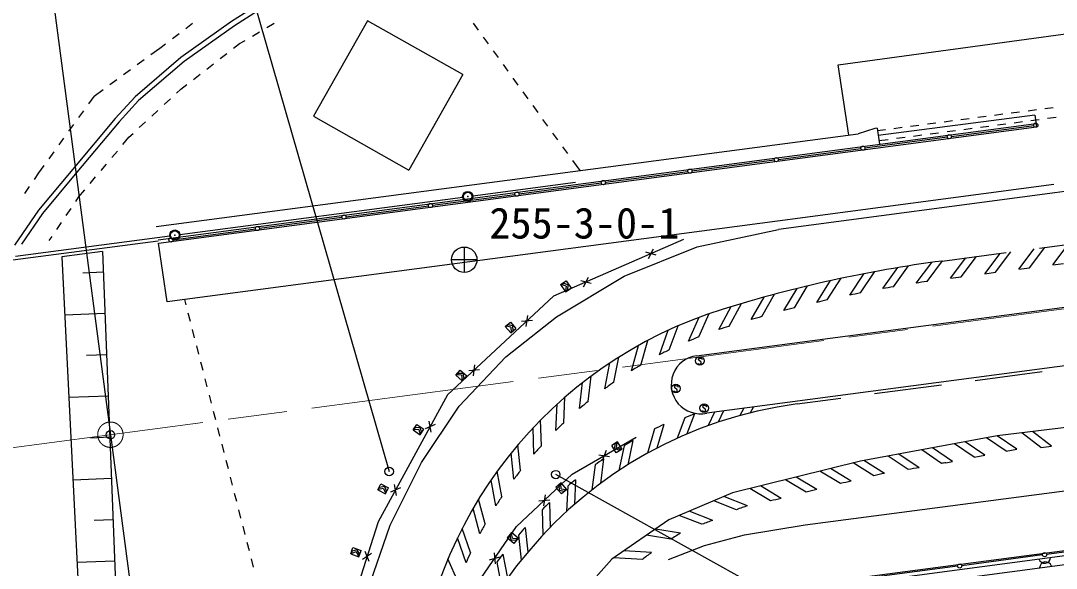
# Model space of a CAD drawing. Units: millimetres at full size, sheet at 1:1000; details may follow other scales. Extents: x 40000 to 680000, y 20000 to 380000.
# Drawn here: x 88460 to 149654, y 288262 to 320625 of the extents above; entities that cross this region are included whole.
import ezdxf
from ezdxf.enums import TextEntityAlignment as Align

# ---------------------------------------------------------------- set-up
doc = ezdxf.new("R2010")
doc.units = ezdxf.units.MM
doc.header["$LTSCALE"] = 1000
doc.header["$PDMODE"] = 32
doc.header["$PDSIZE"] = 500
doc.linetypes.add('CHAIN', pattern=[18.5, 12, -1.5, 3.5, -1.5])
for name, color, linetype, lineweight in [('M-BGD', 7, 'Continuous', 25), ('M-BMK', 2, 'CHAIN', 13), ('M-BMK-OTRS', 5, 'Continuous', 25), ('M-BMK-ROW', 30, 'Continuous', 25), ('M-BMK-SRVR', 3, 'Continuous', 25), ('M-STR-STRC', 7, 'Continuous', 25)]:
    doc.layers.add(name, color=color, linetype=linetype, lineweight=lineweight)
doc.layers.add('M-OTRS', color=6, linetype='Continuous')
doc.styles.add('ＭＳ ゴシック', font='')
doc.styles.get('ＭＳ ゴシック').set_extended_font_data('MS Gothic')

msp = doc.modelspace()

# ---------------------------------------------------------------- linework, layer by layer
at = {"layer": 'M-BGD'}
for p, q in [((104214, 322678), (100918, 320571)), ((104370, 322421), (101086, 320322)), ((100918, 320571), (97931, 318455)), ((101086, 320322), (98116, 318218)), ((98617, 320454), (98218, 320152)), ((103012, 320220), (103443, 320473)), ((108947, 320617), (105764, 314976)), ((108947, 320617), (105764, 314976)), ((114582, 317438), (108947, 320617)), ((115204, 320470), (115497, 320065)), ((97820, 319850), (97421, 319549)), ((101398, 319277), (101717, 319463)), ((102148, 319715), (102580, 319968)), ((115790, 319660), (116082, 319254)), ((136773, 318024), (150492, 319879)), ((96682, 318990), (96151, 318601)), ((97022, 319247), (96682, 318990)), ((101039, 318997), (101398, 319277)), ((116375, 318849), (116668, 318444)), ((97931, 318455), (95219, 316128)), ((95747, 318306), (95343, 318011)), ((98116, 318218), (95415, 315900)), ((100249, 318384), (100644, 318690)), ((94939, 317716), (94536, 317422)), ((99459, 317770), (99854, 318077)), ((116961, 318038), (117254, 317633)), ((137386, 313865), (136773, 318024)), ((94132, 317127), (93728, 316832)), ((98669, 317157), (99064, 317463)), ((114582, 317438), (111398, 311797)), ((117546, 317228), (117839, 316822)), ((93324, 316537), (92792, 316149)), ((97670, 316343), (97915, 316571)), ((97915, 316571), (98275, 316850)), ((118132, 316417), (118425, 316012)), ((92478, 315713), (92792, 316149)), ((94042, 314848), (95219, 316128)), ((95415, 315900), (94272, 314655)), ((96936, 315664), (97303, 316004)), ((91893, 314902), (92186, 315308)), ((96202, 314984), (96569, 315324)), ((118718, 315606), (119010, 315201)), ((147488, 315223), (146993, 315157)), ((148480, 315354), (147984, 315288)), ((149471, 315484), (148975, 315419)), ((94042, 314848), (91544, 311860)), ((94272, 314655), (91774, 311668)), ((95469, 314305), (95836, 314644)), ((96573, 307666), (148459, 314556)), ((105764, 314976), (111398, 311797)), ((119303, 314796), (119596, 314390)), ((148394, 315052), (139136, 313836)), ((142531, 314569), (142036, 314504)), ((143523, 314700), (143027, 314634)), ((144514, 314831), (144018, 314765)), ((145505, 314961), (145010, 314896)), ((146497, 315092), (146001, 315027)), ((147658, 314640), (147162, 314575)), ((148649, 314771), (148154, 314705)), ((148394, 315052), (148485, 314358)), ((149641, 314901), (149145, 314836)), ((91308, 314091), (91601, 314497)), ((94857, 313738), (95102, 313965)), ((96467, 308468), (137948, 313939)), ((96599, 307468), (148485, 314358)), ((119889, 313985), (120181, 313580)), ((138930, 314248), (137948, 313939)), ((139079, 314267), (138930, 314248)), ((139079, 314267), (139203, 313327)), ((139557, 314177), (139099, 314116)), ((140548, 314307), (140053, 314242)), ((141540, 314438), (141044, 314373)), ((142701, 313986), (142205, 313921)), ((143692, 314117), (143197, 314052)), ((143458, 313787), (148321, 314432)), ((144684, 314248), (144188, 314182)), ((145675, 314378), (145180, 314313)), ((146667, 314509), (146171, 314444)), ((90723, 313280), (91016, 313686)), ((94492, 313303), (94857, 313738)), ((138348, 313108), (143210, 313754)), ((139727, 313594), (139177, 313521)), ((140718, 313725), (140222, 313659)), ((141710, 313855), (141214, 313790)), ((90138, 312469), (90430, 312875)), ((93849, 312538), (94170, 312921)), ((120474, 313175), (120767, 312769)), ((133237, 312430), (138100, 313075)), ((93206, 311772), (93527, 312155)), ((121060, 312364), (121490, 311768)), ((128127, 311752), (132989, 312397)), ((89269, 311245), (89531, 311628)), ((91544, 311860), (89512, 309421)), ((89531, 311628), (89845, 312064)), ((91774, 311668), (89752, 309240)), ((123016, 311073), (127879, 311719)), ((92563, 311006), (92884, 311389)), ((117906, 310395), (122768, 311040)), ((149501, 310951), (133177, 308783)), ((88703, 310420), (88986, 310832)), ((91876, 310189), (92241, 310623)), ((112795, 309717), (117658, 310362)), ((91713, 309948), (91876, 310189)), ((107685, 309039), (112548, 309684)), ((89512, 309421), (88099, 307364)), ((89752, 309240), (88499, 307417)), ((91153, 309119), (91433, 309533)), ((90593, 308291), (90873, 308705)), ((133177, 308783), (97122, 304004)), ((102575, 308360), (107437, 309006)), ((90150, 307635), (90313, 307876)), ((97464, 307682), (102327, 308327)), ((67463, 303785), (96578, 307625)), ((97122, 304004), (96599, 307468)), ((127619, 307703), (119946, 304336)), ((93286, 306980), (90895, 306664)), ((90895, 306664), (92152, 281370)), ((93286, 306980), (94346, 280153)), ((93286, 306980), (94346, 280153)), ((126011, 306777), (125391, 306945)), ((125553, 306576), (125849, 307146)), ((93335, 305761), (92139, 305714)), ((121717, 304893), (122013, 305462)), ((120365, 305036), (120700, 305254)), ((120365, 305036), (120643, 304608)), ((120416, 305034), (120524, 305104)), ((120690, 304943), (120416, 305034)), ((120797, 305013), (120524, 305104)), ((120643, 304608), (120978, 304826)), ((120690, 304943), (120661, 304656)), ((120700, 305254), (120978, 304826)), ((120797, 305013), (120769, 304726)), ((122174, 305094), (121555, 305261)), ((128399, 300827), (158764, 304822)), ((98240, 303825), (98156, 304151)), ((119946, 304336), (113688, 298504)), ((120661, 304656), (120769, 304726)), ((93431, 303322), (91065, 303228)), ((98489, 302856), (98365, 303340)), ((118336, 302560), (118428, 303196)), ((98738, 301888), (98614, 302372)), ((117090, 302558), (117395, 302818)), ((117090, 302558), (117422, 302171)), ((117142, 302563), (117239, 302646)), ((117425, 302509), (117142, 302563)), ((117522, 302592), (117239, 302646)), ((117395, 302818), (117726, 302430)), ((117422, 302171), (117726, 302430)), ((117425, 302509), (117434, 302220)), ((117434, 302220), (117531, 302304)), ((117522, 302592), (117531, 302304)), ((118702, 302901), (118062, 302855)), ((98987, 300919), (98862, 301403)), ((158768, 301359), (128995, 297432)), ((93527, 300883), (92357, 300837)), ((128514, 300617), (128522, 300646)), ((128518, 300584), (128514, 300617)), ((128529, 300559), (128518, 300584)), ((128522, 300646), (128535, 300668)), ((128648, 300457), (128529, 300559)), ((128535, 300668), (128557, 300686)), ((128557, 300686), (128597, 300690)), ((128597, 300690), (128653, 300680)), ((128653, 300680), (128677, 300671)), ((128677, 300671), (128699, 300656)), ((128699, 300656), (128715, 300634)), ((128715, 300634), (128727, 300602)), ((99236, 299950), (99111, 300435)), ((114166, 299675), (114434, 299973)), ((114434, 299973), (114813, 299631)), ((115573, 299985), (114933, 299939)), ((115207, 299645), (115299, 300280)), ((128484, 300373), (128495, 300356)), ((128495, 300356), (128511, 300344)), ((128511, 300344), (128536, 300334)), ((128536, 300334), (128574, 300327)), ((128574, 300327), (128608, 300330)), ((128608, 300330), (128638, 300343)), ((128638, 300343), (128659, 300367)), ((128663, 300440), (128648, 300457)), ((128659, 300367), (128666, 300395)), ((128668, 300414), (128663, 300440)), ((128666, 300395), (128668, 300414)), ((99485, 298982), (99360, 299466)), ((114166, 299675), (114545, 299334)), ((114217, 299686), (114302, 299781)), ((114504, 299670), (114217, 299686)), ((114590, 299765), (114302, 299781)), ((114504, 299670), (114551, 299385)), ((114545, 299334), (114813, 299631)), ((114551, 299385), (114637, 299480)), ((114590, 299765), (114637, 299480)), ((127069, 298743), (127080, 298726)), ((127080, 298726), (127097, 298714)), ((127097, 298714), (127122, 298704)), ((127100, 298987), (127108, 299016)), ((127104, 298954), (127100, 298987)), ((127114, 298929), (127104, 298954)), ((127108, 299016), (127121, 299038)), ((127234, 298827), (127114, 298929)), ((127121, 299038), (127142, 299056)), ((127122, 298704), (127160, 298697)), ((127142, 299056), (127182, 299060)), ((127160, 298697), (127193, 298700)), ((127182, 299060), (127239, 299050)), ((127193, 298700), (127224, 298713)), ((127224, 298713), (127245, 298737)), ((127248, 298810), (127234, 298827)), ((127239, 299050), (127262, 299041)), ((127245, 298737), (127251, 298765)), ((127253, 298784), (127248, 298810)), ((127251, 298765), (127253, 298784)), ((127262, 299041), (127284, 299026)), ((127284, 299026), (127300, 299004)), ((127300, 299004), (127312, 298972)), ((93624, 298444), (91308, 298353)), ((99734, 298013), (99609, 298498)), ((113688, 298504), (109582, 291017)), ((99982, 297045), (99858, 297529)), ((128743, 297581), (128754, 297564)), ((128754, 297564), (128771, 297552)), ((128771, 297552), (128796, 297542)), ((128774, 297825), (128782, 297854)), ((128778, 297792), (128774, 297825)), ((128789, 297767), (128778, 297792)), ((128782, 297854), (128795, 297875)), ((128908, 297665), (128789, 297767)), ((128795, 297875), (128816, 297894)), ((128796, 297542), (128834, 297535)), ((128816, 297894), (128857, 297898)), ((128834, 297535), (128868, 297537)), ((128857, 297898), (128913, 297887)), ((128868, 297537), (128898, 297551)), ((128898, 297551), (128919, 297575)), ((128923, 297648), (128908, 297665)), ((128913, 297887), (128937, 297879)), ((128919, 297575), (128926, 297603)), ((128928, 297621), (128923, 297648)), ((128926, 297603), (128928, 297621)), ((128937, 297879), (128958, 297864)), ((128958, 297864), (128974, 297842)), ((128974, 297842), (128986, 297810)), ((112718, 296316), (112606, 296948)), ((100231, 296076), (100107, 296561)), ((111642, 296436), (111869, 296766)), ((111642, 296436), (112062, 296147)), ((111691, 296454), (111763, 296559)), ((111978, 296474), (111691, 296454)), ((112051, 296580), (111763, 296559)), ((111869, 296766), (112289, 296477)), ((111978, 296474), (112061, 296198)), ((112051, 296580), (112134, 296304)), ((112061, 296198), (112134, 296304)), ((112062, 296147), (112289, 296477)), ((112959, 296755), (112365, 296510)), ((134816, 290832), (176520, 296323)), ((93720, 296006), (92575, 295960)), ((100480, 295108), (100356, 295592)), ((121053, 293823), (124824, 296016)), ((123724, 295734), (123385, 295522)), ((123562, 295332), (123596, 295618)), ((123704, 295686), (123596, 295618)), ((123671, 295400), (123704, 295686)), ((123994, 295302), (123724, 295734)), ((122621, 294968), (123256, 294872)), ((123053, 295220), (122823, 294620)), ((123655, 295089), (123385, 295522)), ((123562, 295332), (123835, 295237)), ((123994, 295302), (123655, 295089)), ((123671, 295400), (123943, 295305)), ((123943, 295305), (123835, 295237)), ((100729, 294139), (100605, 294623)), ((117752, 290730), (121053, 293823)), ((93816, 293567), (91550, 293477)), ((100978, 293171), (100853, 293655)), ((109562, 292896), (109744, 293252)), ((109744, 293252), (110198, 293020)), ((110665, 292573), (110553, 293205)), ((120391, 293303), (120089, 293040)), ((120379, 293253), (120283, 293169)), ((120294, 292881), (120283, 293169)), ((120391, 292965), (120379, 293253)), ((120726, 292918), (120391, 293303)), ((133406, 287100), (179081, 293149)), ((101227, 292202), (101102, 292686)), ((109562, 292896), (110016, 292664)), ((109607, 292920), (109666, 293034)), ((109890, 292978), (109607, 292920)), ((109948, 293092), (109666, 293034)), ((109890, 292978), (110008, 292715)), ((109948, 293092), (110066, 292829)), ((110008, 292715), (110066, 292829)), ((110016, 292664), (110198, 293020)), ((110906, 293011), (110312, 292766)), ((119447, 292594), (119358, 291959)), ((120424, 292656), (120089, 293040)), ((120294, 292881), (120578, 292829)), ((120391, 292965), (120675, 292913)), ((120726, 292918), (120424, 292656)), ((120675, 292913), (120578, 292829)), ((133450, 286804), (179120, 292852)), ((119083, 292252), (119723, 292301)), ((138753, 286963), (176697, 292040)), ((101476, 291234), (101351, 291718)), ((93913, 291128), (92792, 291084)), ((101724, 290265), (101600, 290749)), ((109582, 291017), (106961, 282788)), ((115175, 286969), (117752, 290730)), ((131229, 290248), (134816, 290832)), ((117464, 290369), (117207, 290063)), ((117597, 289735), (117207, 290063)), ((117461, 290318), (117378, 290220)), ((117434, 289937), (117378, 290220)), ((117517, 290035), (117461, 290318)), ((117855, 290041), (117464, 290369)), ((128867, 289604), (131229, 290248)), ((101973, 289297), (101849, 289781)), ((107960, 289115), (108094, 289492)), ((108094, 289492), (108574, 289321)), ((117434, 289937), (117723, 289930)), ((117517, 290035), (117805, 290028)), ((117855, 290041), (117597, 289735)), ((117805, 290028), (117723, 289930)), ((126747, 288785), (128867, 289604)), ((153852, 289712), (149085, 289081)), ((107960, 289115), (108440, 288944)), ((108002, 289145), (108045, 289265)), ((108274, 289239), (108002, 289145)), ((108317, 289360), (108045, 289265)), ((108274, 289239), (108426, 288994)), ((108317, 289360), (108469, 289114)), ((108426, 288994), (108469, 289114)), ((108440, 288944), (108574, 289321)), ((109195, 289137), (108659, 288782)), ((109043, 288660), (108811, 289259)), ((116156, 288757), (116771, 288942)), ((116439, 289169), (116488, 288529)), ((148838, 289048), (144071, 288417)), ((94009, 288689), (91793, 288602)), ((102222, 288328), (102098, 288812)), ((143823, 288384), (139057, 287752))]:
    msp.add_line(p, q, dxfattribs=at)
for centre, radius in [((148444, 314448), 124), ((143334, 313770), 124), ((138224, 313092), 124), ((133113, 312414), 124), ((128003, 311735), 124), ((122892, 311057), 124), ((117782, 310379), 124), ((112672, 309700), 124), ((107561, 309022), 124), ((102451, 308344), 124), ((97340, 307666), 124), ((128590, 300517), 249), ((127175, 298887), 249), ((128849, 297725), 249), ((148962, 289065), 124), ((143947, 288400), 124)]:
    msp.add_circle(centre, radius, dxfattribs=at)
for centre, radius, start, end in [((128625, 299117), 1725, 97.50885, 282.40468), ((148964, 288913), 354, 196.34127, 358.74645), ((149026, 288283), 354, 16.41839, 178.82357)]:
    msp.add_arc(centre, radius, start, end, dxfattribs=at)
at = {"layer": 'M-BMK'}
msp.add_line((68988, 292891), (194577, 309455), dxfattribs=at)
msp.add_circle((93759, 296158), 750, dxfattribs=at)
at = {"layer": 'M-BMK-OTRS'}
msp.add_line((88517, 335901), (101574, 236904), dxfattribs=at)
at = {"layer": 'M-BMK-ROW'}
for p, q in [((115174, 310280), (121252, 311081)), ((97861, 307997), (114579, 310201)), ((88145, 306715), (97266, 307918))]:
    msp.add_line(p, q, dxfattribs=at)
for centre in [(114876, 310240), (97564, 307958)]:
    msp.add_circle(centre, 300, dxfattribs=at)
for p in [(114876, 310240), (97564, 307958)]:
    msp.add_point(p, dxfattribs=at)
at = {"layer": 'M-BMK-SRVR'}
for p, q in [((114670, 307250), (114670, 305750)), ((115420, 306500), (113920, 306500))]:
    msp.add_line(p, q, dxfattribs=at)
msp.add_circle((114670, 306500), 750, dxfattribs=at)
at = {"layer": 'M-OTRS'}
msp.add_point((93759, 296158), dxfattribs=at)
at = {"layer": 'M-STR-STRC'}
for p, q in [((100780, 326862), (110232, 293984)), ((154516, 311110), (149567, 310455)), ((149567, 310455), (133243, 308287)), ((128424, 307256), (133243, 308287)), ((124119, 305521), (128424, 307256)), ((148068, 306019), (148975, 307223)), ((148668, 307183), (152634, 307706)), ((149458, 306203), (150365, 307407)), ((142905, 306423), (146685, 306921)), ((143412, 305405), (144319, 306609)), ((144038, 305488), (144944, 306692)), ((145427, 305671), (146334, 306875)), ((146053, 305754), (146960, 306958)), ((147443, 305937), (148350, 307141)), ((139410, 304789), (140298, 306034)), ((140042, 304900), (140923, 306135)), ((141381, 305119), (142301, 306341)), ((142016, 305214), (142929, 306426)), ((147443, 305937), (148068, 306019)), ((149458, 306203), (150084, 306285)), ((120117, 303128), (124119, 305521)), ((136123, 304120), (136938, 305399)), ((137448, 304407), (138304, 305675)), ((138078, 304536), (138926, 305793)), ((143412, 305405), (144038, 305488)), ((145427, 305671), (146053, 305754)), ((133558, 303493), (134346, 304803)), ((134180, 303653), (134961, 304953)), ((135497, 303975), (136319, 305265)), ((131632, 302960), (132386, 304290)), ((132249, 303136), (132997, 304456)), ((129717, 302371), (130439, 303727)), ((130333, 302570), (131046, 303908)), ((117127, 300759), (120117, 303128)), ((127920, 301687), (128557, 303099)), ((128526, 301935), (129147, 303312)), ((126201, 300877), (126729, 302334)), ((126786, 301171), (127301, 302591)), ((125109, 300275), (125515, 301731)), ((124548, 299938), (124964, 301431)), ((114365, 297844), (117127, 300759)), ((123506, 299255), (123799, 300737)), ((122972, 298876), (123273, 300396)), ((144861, 299368), (148827, 299891)), ((121985, 298116), (122164, 299616)), ((121482, 297697), (121666, 299236)), ((138913, 298583), (142878, 299106)), ((120555, 296864), (120620, 298373)), ((134344, 297981), (136930, 298322)), ((112148, 294517), (114365, 297844)), ((120085, 296408), (120152, 297956)), ((129452, 297492), (129075, 296693)), ((129982, 297562), (129671, 296900)), ((131197, 297722), (130951, 297291)), ((131757, 297796), (131560, 297452)), ((119225, 295507), (119175, 297016)), ((127711, 297160), (127253, 295948)), ((128276, 297383), (127830, 296202)), ((154911, 297154), (146162, 296093)), ((118791, 295016), (118739, 296565)), ((125911, 296497), (125495, 295062)), ((126457, 296764), (126050, 295361)), ((148732, 295402), (147610, 296262)), ((149363, 295485), (148241, 296345)), ((124638, 295813), (124342, 294382)), ((146162, 296093), (138087, 294594)), ((144804, 294824), (143638, 295625)), ((145430, 294940), (144264, 295741)), ((146702, 295177), (145536, 295977)), ((147328, 295293), (146162, 296093)), ((117607, 293530), (117437, 295070)), ((118002, 294052), (117837, 295553)), ((124114, 295505), (123812, 294041)), ((141546, 294205), (140353, 295014)), ((142880, 294464), (141701, 295265)), ((143520, 294573), (142330, 295382)), ((146702, 295177), (147328, 295293)), ((148732, 295402), (149363, 295485)), ((110294, 290813), (112148, 294517)), ((122401, 294373), (122215, 292891)), ((122898, 294722), (122716, 293273)), ((138087, 294594), (130515, 292718)), ((138869, 293735), (137658, 294487)), ((139505, 293869), (138281, 294630)), ((140904, 294097), (139723, 294898)), ((143118, 294504), (143520, 294573)), ((144804, 294824), (145430, 294940)), ((116894, 292508), (116614, 293993)), ((144771, 280084), (120073, 293800)), ((136908, 293268), (135683, 293998)), ((137542, 293414), (136304, 294152)), ((116539, 291957), (116253, 293480)), ((121250, 293497), (121183, 292038)), ((133404, 292389), (132166, 293127)), ((134878, 292765), (133653, 293495)), ((135512, 292911), (134274, 293649)), ((120782, 293111), (120713, 291618)), ((130515, 292718), (126765, 291131)), ((132770, 292243), (131545, 292973)), ((115906, 290884), (115514, 292344)), ((119704, 292147), (119751, 290687)), ((130763, 291726), (129410, 292251)), ((131407, 291959), (130005, 292503)), ((115595, 290308), (115193, 291805)), ((119267, 291725), (119316, 290231)), ((128718, 290861), (127365, 291385)), ((129363, 291094), (127960, 291637)), ((108906, 286799), (110294, 290813)), ((118268, 290679), (118430, 289228)), ((126765, 291131), (123391, 288799)), ((115045, 289191), (114544, 290616)), ((117866, 290224), (118032, 288739)), ((126873, 289978), (125441, 290216)), ((127457, 290338), (125973, 290584)), ((114779, 288593), (114264, 290055)), ((116952, 289103), (117229, 287669)), ((125196, 288779), (123511, 288882)), ((125739, 289196), (124110, 289296)), ((114316, 287437), (113707, 288819)), ((116588, 288618), (116870, 287150)), ((123391, 288799), (120894, 286018))]:
    msp.add_line(p, q, dxfattribs=at)
for centre in [(110232, 293984), (120073, 293800)]:
    msp.add_circle(centre, 250, dxfattribs=at)
for centre, radius, start, end in [((153104, 229092), 78000, 97.51345, 107.25639), ((153104, 229092), 76925, 99.77627, 100.25455), ((153104, 229092), 76925, 98.28769, 98.76597), ((153104, 229092), 76925, 101.26485, 101.74313), ((137679, 278752), 26000, 107.25639, 176.25875), ((153104, 229092), 76925, 104.242, 104.72029), ((153104, 229092), 76925, 102.75342, 103.23171), ((153104, 229092), 76925, 105.73058, 106.20887), ((137679, 278752), 24925, 107.25639, 108.62906), ((153104, 229092), 76925, 107.21916, 107.25639), ((137679, 278752), 24925, 111.54458, 113.05), ((137679, 278752), 24925, 115.91424, 117.41966), ((137679, 278752), 24925, 120.28389, 121.78932), ((137679, 278752), 24925, 124.65355, 126.15897), ((137679, 278752), 24925, 129.02321, 130.52863), ((137613, 273195), 25000, 97.51345, 182.38427), ((137679, 278752), 24925, 133.39287, 134.89829), ((145226, 253632), 46919, 111.17751, 111.91977), ((137613, 273195), 26075, 115.32998, 116.66426), ((137613, 273195), 26075, 119.84262, 121.1769), ((137679, 278752), 24925, 137.76252, 139.26795), ((137613, 273195), 26075, 124.35526, 125.68955), ((153506, 233457), 61925, 99.65714, 99.87974), ((137679, 278752), 24925, 142.13218, 143.63761), ((151965, 233211), 61925, 101.60776, 102.20969), ((151528, 233090), 61925, 99.27677, 99.879), ((137613, 273195), 26075, 128.8679, 130.20219), ((151121, 232996), 61925, 102.66678, 103.26871), ((149091, 232494), 61925, 102.66678, 103.26871), ((137679, 278752), 24925, 146.50184, 148.00726), ((137613, 273195), 26075, 133.38054, 134.71483), ((137860, 273108), 19925, 108.8955, 110.86554), ((146982, 231971), 61925, 102.66678, 103.26871), ((137679, 278752), 24925, 150.87182, 152.37731), ((137613, 273195), 26075, 137.89318, 139.22747), ((135815, 272243), 19925, 108.8955, 110.86554), ((137613, 273195), 19925, 120.6457, 122.61574), ((137679, 278752), 24925, 155.23878, 156.7442), ((137613, 273195), 26075, 142.40582, 143.74011), ((137613, 273195), 19925, 126.57801, 128.54805)]:
    msp.add_arc(centre, radius, start, end, dxfattribs=at)

# ---------------------------------------------------------------- texts
at = {"layer": 'M-BMK-SRVR', "style": 'ＭＳ ゴシック'}
msp.add_text('255-3-0-1', height=1833, dxfattribs=at).set_placement((116155, 307201), align=Align.BOTTOM_LEFT)

doc.saveas('drawing.dxf')
